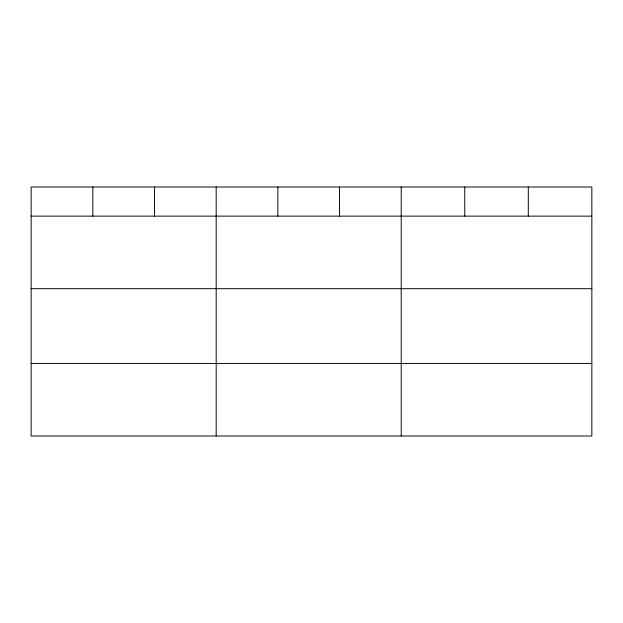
<?xml version="1.0" encoding="UTF-8"?>
<svg xmlns="http://www.w3.org/2000/svg" width="623" height="623" viewBox="0 0 623 623"><rect width="100%" height="100%" fill="white"/><g stroke="black" fill="none" stroke-linecap="round" stroke-linejoin="round"><path stroke-width="0.93" d="M591.85 216.134L591.85 435.991L31.15 435.991L31.15 187.009L591.85 187.009L591.85 216.134L31.15 216.134M31.15 288.69L591.85 288.69M31.15 363.443L591.85 363.443M528.304 187.009L528.304 216.134M464.758 187.009L464.758 216.134M401.212 187.009L401.212 435.991M339.535 187.009L339.535 216.134M277.858 187.009L277.858 216.134M216.181 187.009L216.181 435.991M154.504 187.009L154.504 216.134M92.827 187.009L92.827 216.134"/></g></svg>
